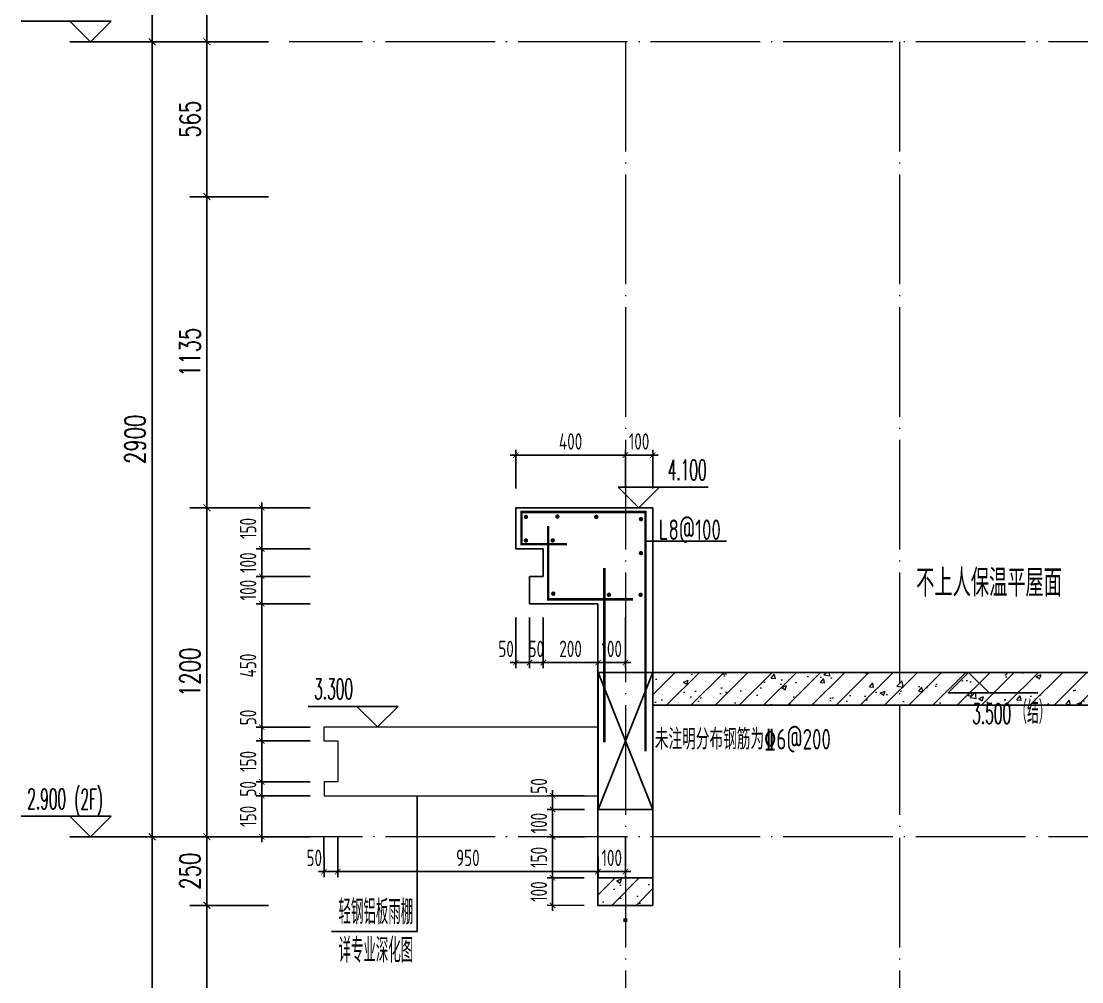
# Model space of a CAD drawing. Extents: x -1058961 to 23600, y -449123 to 2751847.
# Drawn here: x -7776 to -3905, y -30532 to -27028 of the extents above; entities that cross this region are included whole.
import ezdxf

# ---------------------------------------------------------------- set-up
doc = ezdxf.new("R2010")
doc.units = 0
doc.header["$LTSCALE"] = 1000
doc.linetypes.add('DOTE', pattern=[2.42, 2, -0.2, 0.02, -0.2])
doc.layers.get('0').update_dxf_attribs({"linetype": 'CONTINUOUS'})
doc.layers.get('DEFPOINTS').update_dxf_attribs({"linetype": 'CONTINUOUS'})
for name, color, linetype in [('DIM', 2, 'CONTINUOUS'), ('DIM_ELEV', 3, 'CONTINUOUS'), ('DIM_IDEN', 67, 'CONTINUOUS'), ('PUB_DIM', 3, 'CONTINUOUS'), ('PUB_TEXT', 2, 'CONTINUOUS'), ('REIN', 6, 'CONTINUOUS'), ('S-大样-砼线', 7, 'CONTINUOUS'), ('S-引出线', 40, 'CONTINUOUS'), ('TEXT', 2, 'CONTINUOUS'), ('WALL', 5, 'CONTINUOUS')]:
    doc.layers.add(name, color=color, linetype=linetype)
for name, color, linetype, lineweight in [('DOTE', 19, 'DOTE', 9), ('PUB_HATCH', 8, 'CONTINUOUS', 9), ('立面-普通轮廓', 7, 'CONTINUOUS', 18), ('细细', 250, 'CONTINUOUS', 0)]:
    doc.layers.add(name, color=color, linetype=linetype, lineweight=lineweight)
doc.styles.add('_TCH_DIM', font='SIMPLEX.shx', dxfattribs={"width": 0.7, "bigfont": 'GBCBIG.shx'})
doc.styles.add('_TCH_DIM_T3', font='SIMPLEX', dxfattribs={"width": 0.705882, "bigfont": 'GBCBIG'})
doc.styles.add('DIM_FONT_T3', font='SIMPLEX', dxfattribs={"width": 0.705882, "bigfont": 'GBCBIG'})
doc.styles.add('TSSD_DIMENSION', font='Tssdeng.shx', dxfattribs={"width": 0.7, "bigfont": 'tssdchn.shx'})
doc.styles.add('TSSD_REIN', font='tssdeng.shx', dxfattribs={"width": 0.7, "height": 300, "bigfont": 'tssdchn.shx'})
doc.dimstyles.new('_TCH_ARCH&&25', dxfattribs={"dimtxt": 74.375, "dimasz": 25, "dimexe": 62.5, "dimexo": 75, "dimgap": 25, "dimtad": 1, "dimdec": 0, "dimzin": 0, "dimdsep": 46, "dimtxsty": '_TCH_DIM_T3', "dimblk": 'ARCHTICK', "dimcen": 0.09, "dimclrt": 7, "dimazin": 0, "dimtfac": 1, "dimtdec": 0, "dimtix": 1, "dimtmove": 2, "dimatfit": 3, "dimldrblk": 'ARCHTICK', "dimfxl": 0, "dimtolj": 1, "dimtzin": 0, "dimarcsym": 0})
doc.dimstyles.new('TSSD_20_20', dxfattribs={"dimtxt": 60, "dimasz": 20, "dimexe": 20, "dimexo": 50, "dimgap": 20, "dimtad": 1, "dimdec": 0, "dimzin": 0, "dimdsep": 46, "dimtxsty": 'TSSD_DIMENSION', "dimblk": 'ARCHTICK', "dimblk1": 'ARCHTICK', "dimblk2": 'ARCHTICK', "dimcen": 0, "dimdle": 20, "dimclrt": 7, "dimadec": 0, "dimazin": 0, "dimtfac": 1, "dimtdec": 0, "dimtix": 1, "dimtmove": 2, "dimatfit": 3, "dimfxl": 0, "dimtolj": 1, "dimtzin": 0, "dimarcsym": 0})
pattern_1 = [(45, (-668291.086, 135539.91), (-44.194174, 44.194174), []), (50, (-668291.09, 135539.91), (179.315046, -15.688034), [18.75, -206.25]), (355, (-668291.09, 135539.91), (-34.687833, 188.048033), [15, -165]), (100.4514, (-668276.14, 135538.6), (144.627345, 172.359886), [15.935047, -175.28553]), (46.1842, (-668291.09, 135589.9), (266.81026, -41.379754), [28.125, -309.375]), (96.6356, (-668268.85, 135586.46), (233.66568, 243.52947), [23.90257, -262.92825]), (351.1842, (-668291.1, 135589.9), (233.66549, 243.52965), [22.5, -247.5]), (21, (-668266.09, 135577.41), (149.226763, -100.654723), [18.75, -206.25]), (326, (-668266.09, 135577.41), (60.828833, 181.28751), [15, -165]), (71.4514, (-668253.65, 135569.02), (210.055657, 80.632624), [15.935047, -175.28553]), (37.5, (-668291.086, 135539.91), (3.039964, 83.2234635), [0, -163, 0, -167.5, 0, -165.625]), (7.5, (-668291.09, 135539.91), (65.767384, 98.602928), [0, -95.5, 0, -159.25, 0, -63.125]), (327.5, (-668346.836, 135539.91), (133.455609, -5.638718), [0, -62.5, 0, -195, 0, -258.75]), (317.5, (-668371.84, 135539.91), (145.796542, 25.026246), [0, -81.25, 0, -129.5, 0, -183.75])]

# ---------------------------------------------------------------- blocks, each defined once
blk = doc.blocks.new('_ArchTick')
at = {"color": 0, "linetype": 'ByBlock', "const_width": 0.15}
blk.add_lwpolyline([(-0.5, -0.5), (0.5, 0.5)], dxfattribs=at)
blk = doc.blocks.new('*D2131')
at = {"layer": 'DEFPOINTS', "color": 0}
for p in [(-5570.8, -28611), (-5970.8, -28783.1), (-5570.8, -28783.1)]:
    blk.add_point(p, dxfattribs=at)
at = {"layer": 'DIM', "color": 0, "lineweight": -2}
for p, q in [((-5970.8, -28733.1), (-5970.8, -28591)), ((-5570.8, -28733.1), (-5570.8, -28591)), ((-5990.8, -28611), (-5550.8, -28611))]:
    blk.add_line(p, q, dxfattribs=at)
at = {"layer": 'DIM', "color": 0, "lineweight": -2, "xscale": 20, "yscale": 20, "zscale": 20, "rotation": 180}
blk.add_blockref('_ArchTick', (-5970.8, -28611), dxfattribs=at)
at = {"layer": 'DIM', "color": 0, "lineweight": -2, "xscale": 20, "yscale": 20, "zscale": 20}
blk.add_blockref('_ArchTick', (-5570.8, -28611), dxfattribs=at)
at = {"layer": 'DIM', "color": 7, "insert": (-5770.8, -28561), "char_height": 60, "attachment_point": 5, "style": 'TSSD_DIMENSION'}
blk.add_mtext('\\A1;400', dxfattribs=at)
blk = doc.blocks.new('*D2132')
at = {"layer": 'DEFPOINTS', "color": 0}
for p in [(-5470.9, -28611), (-5570.8, -28783.1), (-5470.9, -28783.1)]:
    blk.add_point(p, dxfattribs=at)
at = {"layer": 'DIM', "color": 0, "lineweight": -2}
for p, q in [((-5570.8, -28733.1), (-5570.8, -28591)), ((-5470.9, -28733.1), (-5470.9, -28591)), ((-5570.8, -28611), (-5590.8, -28611)), ((-5570.8, -28611), (-5470.9, -28611)), ((-5470.9, -28611), (-5450.9, -28611))]:
    blk.add_line(p, q, dxfattribs=at)
at = {"layer": 'DIM', "color": 0, "lineweight": -2, "xscale": 20, "yscale": 20, "zscale": 20}
blk.add_blockref('_ArchTick', (-5570.8, -28611), dxfattribs=at)
at = {"layer": 'DIM', "color": 0, "lineweight": -2, "xscale": 20, "yscale": 20, "zscale": 20, "rotation": 180}
blk.add_blockref('_ArchTick', (-5470.9, -28611), dxfattribs=at)
at = {"layer": 'DIM', "color": 7, "insert": (-5520.9, -28561), "char_height": 60, "attachment_point": 5, "style": 'TSSD_DIMENSION'}
blk.add_mtext('\\A1;100', dxfattribs=at)
blk = doc.blocks.new('*D2133')
at = {"layer": 'DEFPOINTS', "color": 0}
for p in [(-6670.8, -29953.3), (-6620.8, -29953.3), (-6620.7, -30130)]:
    blk.add_point(p, dxfattribs=at)
at = {"layer": 'DIM', "color": 0, "lineweight": -2}
for p, q in [((-6670.8, -30003.3), (-6670.7, -30150)), ((-6620.8, -30003.3), (-6620.7, -30150)), ((-6690.7, -30130), (-6600.7, -30130))]:
    blk.add_line(p, q, dxfattribs=at)
at = {"layer": 'DIM', "color": 0, "lineweight": -2, "xscale": 20, "yscale": 20, "zscale": 20}
for p, rotation in [((-6670.7, -30130), 180.0082805803449), ((-6620.7, -30130), 0.008280580344901943)]:
    blk.add_blockref('_ArchTick', p, dxfattribs=dict(at, rotation=rotation))
at = {"layer": 'DIM', "color": 7, "insert": (-6706.2, -30080), "char_height": 60, "attachment_point": 5, "rotation": 0.0083, "style": 'TSSD_DIMENSION'}
blk.add_mtext('\\A1;50', dxfattribs=at)
blk = doc.blocks.new('*D2134')
at = {"layer": 'DEFPOINTS', "color": 0}
for p in [(-6620.8, -29953.3), (-5670.8, -29953.1), (-5670.7, -30129.8)]:
    blk.add_point(p, dxfattribs=at)
at = {"layer": 'DIM', "color": 0, "lineweight": -2}
for p, q in [((-6620.8, -30003.3), (-6620.7, -30150)), ((-5670.8, -30003.1), (-5670.7, -30149.8)), ((-6640.7, -30130), (-5650.7, -30129.8))]:
    blk.add_line(p, q, dxfattribs=at)
at = {"layer": 'DIM', "color": 0, "lineweight": -2, "xscale": 20, "yscale": 20, "zscale": 20}
for p, rotation in [((-6620.7, -30130), 180.008280580344), ((-5670.7, -30129.8), 0.008280580343985943)]:
    blk.add_blockref('_ArchTick', p, dxfattribs=dict(at, rotation=rotation))
at = {"layer": 'DIM', "color": 7, "insert": (-6145.8, -30079.9), "char_height": 60, "attachment_point": 5, "rotation": 0.0083, "style": 'TSSD_DIMENSION'}
blk.add_mtext('\\A1;950', dxfattribs=at)
blk = doc.blocks.new('*D2135')
at = {"layer": 'DEFPOINTS', "color": 0}
for p in [(-5670.8, -29953.1), (-5570.7, -29953.1), (-5570.7, -30129.8)]:
    blk.add_point(p, dxfattribs=at)
at = {"layer": 'DIM', "color": 0, "lineweight": -2}
for p, q in [((-5670.8, -30003.1), (-5670.7, -30149.8)), ((-5570.7, -30003.1), (-5570.7, -30149.8)), ((-5670.7, -30129.8), (-5690.7, -30129.8)), ((-5670.7, -30129.8), (-5570.7, -30129.8)), ((-5570.7, -30129.8), (-5550.7, -30129.8))]:
    blk.add_line(p, q, dxfattribs=at)
at = {"layer": 'DIM', "color": 0, "lineweight": -2, "xscale": 20, "yscale": 20, "zscale": 20}
for p, rotation in [((-5670.7, -30129.8), 0.008280580347808097), ((-5570.7, -30129.8), 180.0082805803478)]:
    blk.add_blockref('_ArchTick', p, dxfattribs=dict(at, rotation=rotation))
at = {"layer": 'DIM', "color": 7, "insert": (-5620.7, -30079.8), "char_height": 60, "attachment_point": 5, "rotation": 0.0083, "style": 'TSSD_DIMENSION'}
blk.add_mtext('\\A1;100', dxfattribs=at)
blk = doc.blocks.new('*D2136')
at = {"layer": 'DEFPOINTS', "color": 0}
for p in [(-5836.6, -30153), (-5670.7, -30153.1), (-5670.8, -30253.1)]:
    blk.add_point(p, dxfattribs=at)
at = {"layer": 'DIM', "color": 0, "lineweight": -2}
for p, q in [((-5836.6, -30153), (-5836.6, -30133)), ((-5720.7, -30153.1), (-5856.6, -30153)), ((-5836.7, -30253), (-5836.6, -30153)), ((-5720.8, -30253.1), (-5856.7, -30253)), ((-5836.7, -30253), (-5836.7, -30273))]:
    blk.add_line(p, q, dxfattribs=at)
at = {"layer": 'DIM', "color": 0, "lineweight": -2, "xscale": 20, "yscale": 20, "zscale": 20}
for p, rotation in [((-5836.6, -30153), 269.9602265799276), ((-5836.7, -30253), 89.96022657992759)]:
    blk.add_blockref('_ArchTick', p, dxfattribs=dict(at, rotation=rotation))
at = {"layer": 'DIM', "color": 7, "insert": (-5886.6, -30203), "char_height": 60, "attachment_point": 5, "rotation": 89.9602, "style": 'TSSD_DIMENSION'}
blk.add_mtext('\\A1;100', dxfattribs=at)
blk = doc.blocks.new('*D2137')
at = {"layer": 'DEFPOINTS', "color": 0}
for p in [(-5970.8, -29153.1), (-5920.8, -29153.1), (-5920.8, -29367.6)]:
    blk.add_point(p, dxfattribs=at)
at = {"layer": 'DIM', "color": 0, "lineweight": -2}
for p, q in [((-5970.8, -29203.1), (-5970.8, -29387.6)), ((-5920.8, -29203.1), (-5920.8, -29387.6)), ((-5990.8, -29367.6), (-5900.8, -29367.6))]:
    blk.add_line(p, q, dxfattribs=at)
at = {"layer": 'DIM', "color": 0, "lineweight": -2, "xscale": 20, "yscale": 20, "zscale": 20, "rotation": 180}
blk.add_blockref('_ArchTick', (-5970.8, -29367.6), dxfattribs=at)
at = {"layer": 'DIM', "color": 0, "lineweight": -2, "xscale": 20, "yscale": 20, "zscale": 20}
blk.add_blockref('_ArchTick', (-5920.8, -29367.6), dxfattribs=at)
at = {"layer": 'DIM', "color": 7, "insert": (-6006.3, -29317.6), "char_height": 60, "attachment_point": 5, "style": 'TSSD_DIMENSION'}
blk.add_mtext('\\A1;50', dxfattribs=at)
blk = doc.blocks.new('*D2138')
at = {"layer": 'DEFPOINTS', "color": 0}
for p in [(-5920.8, -29153.1), (-5870.8, -29153.1), (-5870.8, -29367.6)]:
    blk.add_point(p, dxfattribs=at)
at = {"layer": 'DIM', "color": 0, "lineweight": -2}
for p, q in [((-5920.8, -29203.1), (-5920.8, -29387.6)), ((-5870.8, -29203.1), (-5870.8, -29387.6)), ((-5920.8, -29367.6), (-5940.8, -29367.6)), ((-5920.8, -29367.6), (-5870.8, -29367.6)), ((-5870.8, -29367.6), (-5850.8, -29367.6))]:
    blk.add_line(p, q, dxfattribs=at)
at = {"layer": 'DIM', "color": 0, "lineweight": -2, "xscale": 20, "yscale": 20, "zscale": 20}
blk.add_blockref('_ArchTick', (-5920.8, -29367.6), dxfattribs=at)
at = {"layer": 'DIM', "color": 0, "lineweight": -2, "xscale": 20, "yscale": 20, "zscale": 20, "rotation": 180}
blk.add_blockref('_ArchTick', (-5870.8, -29367.6), dxfattribs=at)
at = {"layer": 'DIM', "color": 7, "insert": (-5895.8, -29317.6), "char_height": 60, "attachment_point": 5, "style": 'TSSD_DIMENSION'}
blk.add_mtext('\\A1;50', dxfattribs=at)
blk = doc.blocks.new('*D2139')
at = {"layer": 'DEFPOINTS', "color": 0}
for p in [(-5870.8, -29153.1), (-5670.8, -29153.1), (-5670.8, -29367.6)]:
    blk.add_point(p, dxfattribs=at)
at = {"layer": 'DIM', "color": 0, "lineweight": -2}
for p, q in [((-5870.8, -29203.1), (-5870.8, -29387.6)), ((-5670.8, -29203.1), (-5670.8, -29387.6)), ((-5890.8, -29367.6), (-5650.8, -29367.6))]:
    blk.add_line(p, q, dxfattribs=at)
at = {"layer": 'DIM', "color": 0, "lineweight": -2, "xscale": 20, "yscale": 20, "zscale": 20, "rotation": 180}
blk.add_blockref('_ArchTick', (-5870.8, -29367.6), dxfattribs=at)
at = {"layer": 'DIM', "color": 0, "lineweight": -2, "xscale": 20, "yscale": 20, "zscale": 20}
blk.add_blockref('_ArchTick', (-5670.8, -29367.6), dxfattribs=at)
at = {"layer": 'DIM', "color": 7, "insert": (-5770.8, -29317.6), "char_height": 60, "attachment_point": 5, "style": 'TSSD_DIMENSION'}
blk.add_mtext('\\A1;200', dxfattribs=at)
blk = doc.blocks.new('*D2140')
at = {"layer": 'DEFPOINTS', "color": 0}
for p in [(-5670.8, -29153.1), (-5570.8, -29153.1), (-5570.8, -29367.6)]:
    blk.add_point(p, dxfattribs=at)
at = {"layer": 'DIM', "color": 0, "lineweight": -2}
for p, q in [((-5670.8, -29203.1), (-5670.8, -29387.6)), ((-5570.8, -29203.1), (-5570.8, -29387.6)), ((-5670.8, -29367.6), (-5690.8, -29367.6)), ((-5670.8, -29367.6), (-5570.8, -29367.6)), ((-5570.8, -29367.6), (-5550.8, -29367.6))]:
    blk.add_line(p, q, dxfattribs=at)
at = {"layer": 'DIM', "color": 0, "lineweight": -2, "xscale": 20, "yscale": 20, "zscale": 20}
blk.add_blockref('_ArchTick', (-5670.8, -29367.6), dxfattribs=at)
at = {"layer": 'DIM', "color": 0, "lineweight": -2, "xscale": 20, "yscale": 20, "zscale": 20, "rotation": 180}
blk.add_blockref('_ArchTick', (-5570.8, -29367.6), dxfattribs=at)
at = {"layer": 'DIM', "color": 7, "insert": (-5620.8, -29317.6), "char_height": 60, "attachment_point": 5, "style": 'TSSD_DIMENSION'}
blk.add_mtext('\\A1;100', dxfattribs=at)
blk = doc.blocks.new('*D2141')
at = {"layer": 'DEFPOINTS', "color": 0}
for p in [(-6897.8, -29853.1), (-6670.7, -29853.1), (-6670.7, -30003.1)]:
    blk.add_point(p, dxfattribs=at)
at = {"layer": 'DIM', "color": 0, "lineweight": -2}
for p, q in [((-6897.8, -30023.1), (-6897.8, -29833.1)), ((-6720.7, -29853.1), (-6917.8, -29853.1)), ((-6720.7, -30003.1), (-6917.8, -30003.1))]:
    blk.add_line(p, q, dxfattribs=at)
at = {"layer": 'DIM', "color": 0, "lineweight": -2, "xscale": 20, "yscale": 20, "zscale": 20}
for p, rotation in [((-6897.8, -29853.1), 90), ((-6897.8, -30003.1), 270)]:
    blk.add_blockref('_ArchTick', p, dxfattribs=dict(at, rotation=rotation))
at = {"layer": 'DIM', "color": 7, "insert": (-6947.8, -29928.1), "char_height": 60, "attachment_point": 5, "rotation": 90, "style": 'TSSD_DIMENSION'}
blk.add_mtext('\\A1;150', dxfattribs=at)
blk = doc.blocks.new('*D2142')
at = {"layer": 'DEFPOINTS', "color": 0}
for p in [(-6897.8, -29803.1), (-6670.7, -29803.1), (-6670.7, -29853.1)]:
    blk.add_point(p, dxfattribs=at)
at = {"layer": 'DIM', "color": 0, "lineweight": -2}
for p, q in [((-6720.7, -29803.1), (-6917.8, -29803.1)), ((-6897.8, -29803.1), (-6897.8, -29783.1)), ((-6897.8, -29853.1), (-6897.8, -29803.1)), ((-6720.7, -29853.1), (-6917.8, -29853.1)), ((-6897.8, -29853.1), (-6897.8, -29873.1))]:
    blk.add_line(p, q, dxfattribs=at)
at = {"layer": 'DIM', "color": 0, "lineweight": -2, "xscale": 20, "yscale": 20, "zscale": 20}
for p, rotation in [((-6897.8, -29803.1), 270), ((-6897.8, -29853.1), 90)]:
    blk.add_blockref('_ArchTick', p, dxfattribs=dict(at, rotation=rotation))
at = {"layer": 'DIM', "color": 7, "insert": (-6947.8, -29828.1), "char_height": 60, "attachment_point": 5, "rotation": 90, "style": 'TSSD_DIMENSION'}
blk.add_mtext('\\A1;50', dxfattribs=at)
blk = doc.blocks.new('*D2143')
at = {"layer": 'DEFPOINTS', "color": 0}
for p in [(-6897.8, -29653.1), (-6670.7, -29653.1), (-6670.7, -29803.1)]:
    blk.add_point(p, dxfattribs=at)
at = {"layer": 'DIM', "color": 0, "lineweight": -2}
for p, q in [((-6897.8, -29823.1), (-6897.8, -29633.1)), ((-6720.7, -29653.1), (-6917.8, -29653.1)), ((-6720.7, -29803.1), (-6917.8, -29803.1))]:
    blk.add_line(p, q, dxfattribs=at)
at = {"layer": 'DIM', "color": 0, "lineweight": -2, "xscale": 20, "yscale": 20, "zscale": 20}
for p, rotation in [((-6897.8, -29653.1), 90), ((-6897.8, -29803.1), 270)]:
    blk.add_blockref('_ArchTick', p, dxfattribs=dict(at, rotation=rotation))
at = {"layer": 'DIM', "color": 7, "insert": (-6947.8, -29728.1), "char_height": 60, "attachment_point": 5, "rotation": 90, "style": 'TSSD_DIMENSION'}
blk.add_mtext('\\A1;150', dxfattribs=at)
blk = doc.blocks.new('*D2144')
at = {"layer": 'DEFPOINTS', "color": 0}
for p in [(-6897.8, -29603.1), (-6670.7, -29603.1), (-6670.7, -29653.1)]:
    blk.add_point(p, dxfattribs=at)
at = {"layer": 'DIM', "color": 0, "lineweight": -2}
for p, q in [((-6720.7, -29603.1), (-6917.8, -29603.1)), ((-6897.8, -29673.1), (-6897.8, -29583.1)), ((-6720.7, -29653.1), (-6917.8, -29653.1))]:
    blk.add_line(p, q, dxfattribs=at)
at = {"layer": 'DIM', "color": 0, "lineweight": -2, "xscale": 20, "yscale": 20, "zscale": 20}
for p, rotation in [((-6897.8, -29603.1), 90), ((-6897.8, -29653.1), 270)]:
    blk.add_blockref('_ArchTick', p, dxfattribs=dict(at, rotation=rotation))
at = {"layer": 'DIM', "color": 7, "insert": (-6947.8, -29567.6), "char_height": 60, "attachment_point": 5, "rotation": 90, "style": 'TSSD_DIMENSION'}
blk.add_mtext('\\A1;50', dxfattribs=at)
blk = doc.blocks.new('*D2145')
at = {"layer": 'DEFPOINTS', "color": 0}
for p in [(-6897.8, -29153.1), (-6670.7, -29153.1), (-6670.7, -29603.1)]:
    blk.add_point(p, dxfattribs=at)
at = {"layer": 'DIM', "color": 0, "lineweight": -2}
for p, q in [((-6897.8, -29623.1), (-6897.8, -29133.1)), ((-6720.7, -29153.1), (-6917.8, -29153.1)), ((-6720.7, -29603.1), (-6917.8, -29603.1))]:
    blk.add_line(p, q, dxfattribs=at)
at = {"layer": 'DIM', "color": 0, "lineweight": -2, "xscale": 20, "yscale": 20, "zscale": 20}
for p, rotation in [((-6897.8, -29153.1), 90), ((-6897.8, -29603.1), 270)]:
    blk.add_blockref('_ArchTick', p, dxfattribs=dict(at, rotation=rotation))
at = {"layer": 'DIM', "color": 7, "insert": (-6947.8, -29378.1), "char_height": 60, "attachment_point": 5, "rotation": 90, "style": 'TSSD_DIMENSION'}
blk.add_mtext('\\A1;450', dxfattribs=at)
blk = doc.blocks.new('*D2146')
at = {"layer": 'DEFPOINTS', "color": 0}
for p in [(-6897.8, -29053.1), (-6670.7, -29053.1), (-6670.7, -29153.1)]:
    blk.add_point(p, dxfattribs=at)
at = {"layer": 'DIM', "color": 0, "lineweight": -2}
for p, q in [((-6720.7, -29053.1), (-6917.8, -29053.1)), ((-6897.8, -29053.1), (-6897.8, -29033.1)), ((-6897.8, -29153.1), (-6897.8, -29053.1)), ((-6720.7, -29153.1), (-6917.8, -29153.1)), ((-6897.8, -29153.1), (-6897.8, -29173.1))]:
    blk.add_line(p, q, dxfattribs=at)
at = {"layer": 'DIM', "color": 0, "lineweight": -2, "xscale": 20, "yscale": 20, "zscale": 20}
for p, rotation in [((-6897.8, -29053.1), 270), ((-6897.8, -29153.1), 90)]:
    blk.add_blockref('_ArchTick', p, dxfattribs=dict(at, rotation=rotation))
at = {"layer": 'DIM', "color": 7, "insert": (-6947.8, -29103.1), "char_height": 60, "attachment_point": 5, "rotation": 90, "style": 'TSSD_DIMENSION'}
blk.add_mtext('\\A1;100', dxfattribs=at)
blk = doc.blocks.new('*D2147')
at = {"layer": 'DEFPOINTS', "color": 0}
for p in [(-6897.8, -28953.1), (-6670.7, -28953.1), (-6670.7, -29053.1)]:
    blk.add_point(p, dxfattribs=at)
at = {"layer": 'DIM', "color": 0, "lineweight": -2}
for p, q in [((-6897.8, -28953.1), (-6897.8, -28933.1)), ((-6720.7, -28953.1), (-6917.8, -28953.1)), ((-6897.8, -29053.1), (-6897.8, -28953.1)), ((-6720.7, -29053.1), (-6917.8, -29053.1)), ((-6897.8, -29053.1), (-6897.8, -29073.1))]:
    blk.add_line(p, q, dxfattribs=at)
at = {"layer": 'DIM', "color": 0, "lineweight": -2, "xscale": 20, "yscale": 20, "zscale": 20}
for p, rotation in [((-6897.8, -28953.1), 270), ((-6897.8, -29053.1), 90)]:
    blk.add_blockref('_ArchTick', p, dxfattribs=dict(at, rotation=rotation))
at = {"layer": 'DIM', "color": 7, "insert": (-6947.8, -29003.1), "char_height": 60, "attachment_point": 5, "rotation": 90, "style": 'TSSD_DIMENSION'}
blk.add_mtext('\\A1;100', dxfattribs=at)
blk = doc.blocks.new('*D2148')
at = {"layer": 'DEFPOINTS', "color": 0}
for p in [(-6897.8, -28803.1), (-6670.7, -28803.1), (-6670.7, -28953.1)]:
    blk.add_point(p, dxfattribs=at)
at = {"layer": 'DIM', "color": 0, "lineweight": -2}
for p, q in [((-6897.8, -28973.1), (-6897.8, -28783.1)), ((-6720.7, -28803.1), (-6917.8, -28803.1)), ((-6720.7, -28953.1), (-6917.8, -28953.1))]:
    blk.add_line(p, q, dxfattribs=at)
at = {"layer": 'DIM', "color": 0, "lineweight": -2, "xscale": 20, "yscale": 20, "zscale": 20}
for p, rotation in [((-6897.8, -28803.1), 90), ((-6897.8, -28953.1), 270)]:
    blk.add_blockref('_ArchTick', p, dxfattribs=dict(at, rotation=rotation))
at = {"layer": 'DIM', "color": 7, "insert": (-6947.8, -28878.1), "char_height": 60, "attachment_point": 5, "rotation": 90, "style": 'TSSD_DIMENSION'}
blk.add_mtext('\\A1;150', dxfattribs=at)
blk = doc.blocks.new('*D2164')
at = {"layer": 'DEFPOINTS', "color": 0}
for p in [(-7097.8, -30253.1), (-6797.8, -30253.1), (-6797.8, -32903.1)]:
    blk.add_point(p, dxfattribs=at)
at = {"layer": 'PUB_DIM', "color": 0, "lineweight": -2}
for p, q in [((-6872.8, -30253.1), (-7160.3, -30253.1)), ((-7097.8, -32903.1), (-7097.8, -30253.1)), ((-6872.8, -32903.1), (-7160.3, -32903.1))]:
    blk.add_line(p, q, dxfattribs=at)
at = {"layer": 'PUB_DIM', "color": 0, "lineweight": -2, "xscale": 25, "yscale": 25, "zscale": 25}
for p, rotation in [((-7097.8, -30253.1), 90), ((-7097.8, -32903.1), 270)]:
    blk.add_blockref('_ArchTick', p, dxfattribs=dict(at, rotation=rotation))
at = {"layer": 'PUB_DIM', "color": 7, "insert": (-7160, -31578.1), "char_height": 74.38, "attachment_point": 5, "rotation": 90, "style": '_TCH_DIM_T3'}
blk.add_mtext('\\A1;2650', dxfattribs=at)
blk = doc.blocks.new('*D2165')
at = {"layer": 'DEFPOINTS', "color": 0}
for p in [(-7097.8, -30003.1), (-6797.8, -30003.1), (-6797.8, -30253.1)]:
    blk.add_point(p, dxfattribs=at)
at = {"layer": 'PUB_DIM', "color": 0, "lineweight": -2}
for p, q in [((-6872.8, -30003.1), (-7160.3, -30003.1)), ((-7097.8, -30253.1), (-7097.8, -30003.1)), ((-6872.8, -30253.1), (-7160.3, -30253.1))]:
    blk.add_line(p, q, dxfattribs=at)
at = {"layer": 'PUB_DIM', "color": 0, "lineweight": -2, "xscale": 25, "yscale": 25, "zscale": 25}
for p, rotation in [((-7097.8, -30003.1), 90), ((-7097.8, -30253.1), 270)]:
    blk.add_blockref('_ArchTick', p, dxfattribs=dict(at, rotation=rotation))
at = {"layer": 'PUB_DIM', "color": 7, "insert": (-7160, -30128.1), "char_height": 74.38, "attachment_point": 5, "rotation": 90, "style": '_TCH_DIM_T3'}
blk.add_mtext('\\A1;250', dxfattribs=at)
blk = doc.blocks.new('*D2166')
at = {"layer": 'DEFPOINTS', "color": 0}
for p in [(-7097.8, -28803.1), (-6797.8, -28803.1), (-6797.8, -30003.1)]:
    blk.add_point(p, dxfattribs=at)
at = {"layer": 'PUB_DIM', "color": 0, "lineweight": -2}
for p, q in [((-6872.8, -28803.1), (-7160.3, -28803.1)), ((-7097.8, -30003.1), (-7097.8, -28803.1)), ((-6872.8, -30003.1), (-7160.3, -30003.1))]:
    blk.add_line(p, q, dxfattribs=at)
at = {"layer": 'PUB_DIM', "color": 0, "lineweight": -2, "xscale": 25, "yscale": 25, "zscale": 25}
for p, rotation in [((-7097.8, -28803.1), 90), ((-7097.8, -30003.1), 270)]:
    blk.add_blockref('_ArchTick', p, dxfattribs=dict(at, rotation=rotation))
at = {"layer": 'PUB_DIM', "color": 7, "insert": (-7160, -29403.1), "char_height": 74.38, "attachment_point": 5, "rotation": 90, "style": '_TCH_DIM_T3'}
blk.add_mtext('\\A1;1200', dxfattribs=at)
blk = doc.blocks.new('*D2167')
at = {"layer": 'DEFPOINTS', "color": 0}
for p in [(-7097.8, -27668.1), (-6797.8, -27668.1), (-6797.8, -28803.1)]:
    blk.add_point(p, dxfattribs=at)
at = {"layer": 'PUB_DIM', "color": 0, "lineweight": -2}
for p, q in [((-6872.8, -27668.1), (-7160.3, -27668.1)), ((-7097.8, -28803.1), (-7097.8, -27668.1)), ((-6872.8, -28803.1), (-7160.3, -28803.1))]:
    blk.add_line(p, q, dxfattribs=at)
at = {"layer": 'PUB_DIM', "color": 0, "lineweight": -2, "xscale": 25, "yscale": 25, "zscale": 25}
for p, rotation in [((-7097.8, -27668.1), 90), ((-7097.8, -28803.1), 270)]:
    blk.add_blockref('_ArchTick', p, dxfattribs=dict(at, rotation=rotation))
at = {"layer": 'PUB_DIM', "color": 7, "insert": (-7160, -28235.6), "char_height": 74.38, "attachment_point": 5, "rotation": 90, "style": '_TCH_DIM_T3'}
blk.add_mtext('\\A1;1135', dxfattribs=at)
blk = doc.blocks.new('*D2168')
at = {"layer": 'DEFPOINTS', "color": 0}
for p in [(-7097.8, -27103.1), (-6797.8, -27103.1), (-6797.8, -27668.1)]:
    blk.add_point(p, dxfattribs=at)
at = {"layer": 'PUB_DIM', "color": 0, "lineweight": -2}
for p, q in [((-6872.8, -27103.1), (-7160.3, -27103.1)), ((-7097.8, -27668.1), (-7097.8, -27103.1)), ((-6872.8, -27668.1), (-7160.3, -27668.1))]:
    blk.add_line(p, q, dxfattribs=at)
at = {"layer": 'PUB_DIM', "color": 0, "lineweight": -2, "xscale": 25, "yscale": 25, "zscale": 25}
for p, rotation in [((-7097.8, -27103.1), 90), ((-7097.8, -27668.1), 270)]:
    blk.add_blockref('_ArchTick', p, dxfattribs=dict(at, rotation=rotation))
at = {"layer": 'PUB_DIM', "color": 7, "insert": (-7160, -27385.6), "char_height": 74.38, "attachment_point": 5, "rotation": 90, "style": '_TCH_DIM_T3'}
blk.add_mtext('\\A1;565', dxfattribs=at)
blk = doc.blocks.new('*D2169')
at = {"layer": 'DEFPOINTS', "color": 0}
for p in [(-7097.8, -26268.1), (-6797.8, -26268.1), (-6797.8, -27103.1)]:
    blk.add_point(p, dxfattribs=at)
at = {"layer": 'PUB_DIM', "color": 0, "lineweight": -2}
for p, q in [((-6872.8, -26268.1), (-7160.3, -26268.1)), ((-7097.8, -27103.1), (-7097.8, -26268.1)), ((-6872.8, -27103.1), (-7160.3, -27103.1))]:
    blk.add_line(p, q, dxfattribs=at)
at = {"layer": 'PUB_DIM', "color": 0, "lineweight": -2, "xscale": 25, "yscale": 25, "zscale": 25}
for p, rotation in [((-7097.8, -26268.1), 90), ((-7097.8, -27103.1), 270)]:
    blk.add_blockref('_ArchTick', p, dxfattribs=dict(at, rotation=rotation))
at = {"layer": 'PUB_DIM', "color": 7, "insert": (-7160, -26685.6), "char_height": 74.38, "attachment_point": 5, "rotation": 90, "style": '_TCH_DIM_T3'}
blk.add_mtext('\\A1;835', dxfattribs=at)
blk = doc.blocks.new('*D2182')
at = {"layer": 'DEFPOINTS', "color": 0}
for p in [(-7297.8, -30003.1), (-6797.8, -30003.1), (-6797.8, -32903.1)]:
    blk.add_point(p, dxfattribs=at)
at = {"layer": 'PUB_DIM', "color": 0, "lineweight": -2}
for p, q in [((-6872.8, -30003.1), (-7360.3, -30003.1)), ((-7297.8, -32903.1), (-7297.8, -30003.1)), ((-6872.8, -32903.1), (-7360.3, -32903.1))]:
    blk.add_line(p, q, dxfattribs=at)
at = {"layer": 'PUB_DIM', "color": 0, "lineweight": -2, "xscale": 25, "yscale": 25, "zscale": 25}
for p, rotation in [((-7297.8, -30003.1), 90), ((-7297.8, -32903.1), 270)]:
    blk.add_blockref('_ArchTick', p, dxfattribs=dict(at, rotation=rotation))
at = {"layer": 'PUB_DIM', "color": 7, "insert": (-7360, -31453.1), "char_height": 74.38, "attachment_point": 5, "rotation": 90, "style": '_TCH_DIM_T3'}
blk.add_mtext('\\A1;2900', dxfattribs=at)
blk = doc.blocks.new('*D2183')
at = {"layer": 'DEFPOINTS', "color": 0}
for p in [(-7297.8, -27103.1), (-6797.8, -27103.1), (-6797.8, -30003.1)]:
    blk.add_point(p, dxfattribs=at)
at = {"layer": 'PUB_DIM', "color": 0, "lineweight": -2}
for p, q in [((-6872.8, -27103.1), (-7360.3, -27103.1)), ((-7297.8, -30003.1), (-7297.8, -27103.1)), ((-6872.8, -30003.1), (-7360.3, -30003.1))]:
    blk.add_line(p, q, dxfattribs=at)
at = {"layer": 'PUB_DIM', "color": 0, "lineweight": -2, "xscale": 25, "yscale": 25, "zscale": 25}
for p, rotation in [((-7297.8, -27103.1), 90), ((-7297.8, -30003.1), 270)]:
    blk.add_blockref('_ArchTick', p, dxfattribs=dict(at, rotation=rotation))
at = {"layer": 'PUB_DIM', "color": 7, "insert": (-7360, -28553.1), "char_height": 74.38, "attachment_point": 5, "rotation": 90, "style": '_TCH_DIM_T3'}
blk.add_mtext('\\A1;2900', dxfattribs=at)
blk = doc.blocks.new('*D2184')
at = {"layer": 'DEFPOINTS', "color": 0}
for p in [(-7297.8, -24203.1), (-6797.8, -24203.1), (-6797.8, -27103.1)]:
    blk.add_point(p, dxfattribs=at)
at = {"layer": 'PUB_DIM', "color": 0, "lineweight": -2}
for p, q in [((-6872.8, -24203.1), (-7360.3, -24203.1)), ((-7297.8, -27103.1), (-7297.8, -24203.1)), ((-6872.8, -27103.1), (-7360.3, -27103.1))]:
    blk.add_line(p, q, dxfattribs=at)
at = {"layer": 'PUB_DIM', "color": 0, "lineweight": -2, "xscale": 25, "yscale": 25, "zscale": 25}
for p, rotation in [((-7297.8, -24203.1), 90), ((-7297.8, -27103.1), 270)]:
    blk.add_blockref('_ArchTick', p, dxfattribs=dict(at, rotation=rotation))
at = {"layer": 'PUB_DIM', "color": 7, "insert": (-7360, -25653.1), "char_height": 74.38, "attachment_point": 5, "rotation": 90, "style": '_TCH_DIM_T3'}
blk.add_mtext('\\A1;2900', dxfattribs=at)
blk = doc.blocks.new('A$C657E11A4')
at = {"layer": 'REIN', "const_width": 9}
for points in [[(170.1, 967.8), (4.5, 967.8), (4.5, 1085.2), (457.2, 1085.2), (457.2, 212.4)], [(411.8, 766.6), (102.2, 766.6), (102.2, 1034)], [(306.7, 880.7), (306.7, 245.1)]]:
    blk.add_lwpolyline(points, dxfattribs=at)
at = {"layer": 'REIN', "const_width": 8}
for points in [[(16.9, 1067.1, 1), (24.9, 1067.1, 1)], [(131.5, 1068.5, 1), (139.5, 1068.5, 1)], [(273.4, 1067.1, 1), (281.4, 1067.1, 1)], [(436.6, 1059, 1), (444.6, 1059, 1)], [(16.9, 981.1, 1), (24.9, 981.1, 1)], [(114.4, 981.5, 1), (122.4, 981.5, 1)], [(436.6, 935.1, 1), (444.6, 935.1, 1)], [(116.7, 787.1, 1), (124.7, 787.1, 1)], [(319.8, 782.9, 1), (327.8, 782.9, 1)], [(435.3, 782.9, 1), (443.3, 782.9, 1)]]:
    blk.add_lwpolyline(points, format="xyb", close=True, dxfattribs=at)
at = {"layer": 'S-大样-砼线'}
for p, q in [((283.8, 500), (483.8, 0)), ((483.8, 500), (283.8, 0))]:
    blk.add_line(p, q, dxfattribs=at)
blk.add_lwpolyline([(483.8, 500), (283.8, 500), (283.8, 0), (483.8, 0)], close=True, dxfattribs=at)
at = {"layer": 'S-引出线'}
blk.add_line((453, 978.7), (753.2, 978.7), dxfattribs=at)
at = {"layer": 'TEXT', "style": 'TSSD_REIN', "width": 0.7}
for s, p in [('L8@100', (505.1, 982.8)), ('未注明分布钢筋为%%1326@200', (491, 218.6))]:
    blk.add_text(s, height=75, rotation=0, dxfattribs=at).set_placement(p)
blk = doc.blocks.new('*D3276')
at = {"layer": 'DEFPOINTS', "color": 0}
for p in [(-5836.5, -30003), (-5670.6, -30003.1), (-5670.7, -30153.1)]:
    blk.add_point(p, dxfattribs=at)
at = {"layer": 'DIM', "color": 0, "lineweight": -2}
for p, q in [((-5836.6, -30173), (-5836.5, -29983)), ((-5720.6, -30003.1), (-5856.5, -30003)), ((-5720.7, -30153.1), (-5856.6, -30153))]:
    blk.add_line(p, q, dxfattribs=at)
at = {"layer": 'DIM', "color": 0, "lineweight": -2, "xscale": 20, "yscale": 20, "zscale": 20}
for p, rotation in [((-5836.5, -30003), 89.96022657992148), ((-5836.6, -30153), 269.9602265799215)]:
    blk.add_blockref('_ArchTick', p, dxfattribs=dict(at, rotation=rotation))
at = {"layer": 'DIM', "color": 7, "insert": (-5886.6, -30078), "char_height": 60, "attachment_point": 5, "rotation": 89.9602, "style": 'TSSD_DIMENSION'}
blk.add_mtext('\\A1;150', dxfattribs=at)
blk = doc.blocks.new('*D3277')
at = {"layer": 'DEFPOINTS', "color": 0}
for p in [(-5836.4, -29903), (-5670.5, -29903.1), (-5670.6, -30003.1)]:
    blk.add_point(p, dxfattribs=at)
at = {"layer": 'DIM', "color": 0, "lineweight": -2}
for p, q in [((-5720.5, -29903.1), (-5856.4, -29903)), ((-5836.5, -30003), (-5836.4, -29903)), ((-5836.4, -29903), (-5836.4, -29883)), ((-5720.6, -30003.1), (-5856.5, -30003)), ((-5836.5, -30003), (-5836.5, -30023))]:
    blk.add_line(p, q, dxfattribs=at)
at = {"layer": 'DIM', "color": 0, "lineweight": -2, "xscale": 20, "yscale": 20, "zscale": 20}
for p, rotation in [((-5836.4, -29903), 269.9602265799397), ((-5836.5, -30003), 89.96022657993969)]:
    blk.add_blockref('_ArchTick', p, dxfattribs=dict(at, rotation=rotation))
at = {"layer": 'DIM', "color": 7, "insert": (-5886.5, -29953), "char_height": 60, "attachment_point": 5, "rotation": 89.9602, "style": 'TSSD_DIMENSION'}
blk.add_mtext('\\A1;100', dxfattribs=at)
blk = doc.blocks.new('*D3278')
at = {"layer": 'DEFPOINTS', "color": 0}
for p in [(-5836.4, -29853), (-5670.5, -29853.1), (-5670.5, -29903.1)]:
    blk.add_point(p, dxfattribs=at)
at = {"layer": 'DIM', "color": 0, "lineweight": -2}
for p, q in [((-5836.5, -29923), (-5836.4, -29833)), ((-5720.5, -29853.1), (-5856.4, -29853)), ((-5720.5, -29903.1), (-5856.4, -29903))]:
    blk.add_line(p, q, dxfattribs=at)
at = {"layer": 'DIM', "color": 0, "lineweight": -2, "xscale": 20, "yscale": 20, "zscale": 20}
for p, rotation in [((-5836.4, -29853), 89.9602265799389), ((-5836.4, -29903), 269.9602265799389)]:
    blk.add_blockref('_ArchTick', p, dxfattribs=dict(at, rotation=rotation))
at = {"layer": 'DIM', "color": 7, "insert": (-5886.4, -29817.5), "char_height": 60, "attachment_point": 5, "rotation": 89.9602, "style": 'TSSD_DIMENSION'}
blk.add_mtext('\\A1;50', dxfattribs=at)

msp = doc.modelspace()

# ---------------------------------------------------------------- hatches: boundary and pattern name
at = {"layer": 'PUB_HATCH'}
h = msp.add_hatch(dxfattribs=at)
h.set_pattern_fill('钢筋混凝土', color=256, scale=25, style=0)
h.set_pattern_definition(pattern_1)
h.paths.add_polyline_path([(-2520.81, -29523.12), (-2720.8, -29403.12), (-5470.78, -29403.12), (-5470.74, -29443.12), (-5470.78, -29523.12)])
h = msp.add_hatch(dxfattribs=at)
h.set_pattern_fill('钢筋混凝土', color=256, scale=25, style=0)
h.set_pattern_definition(pattern_1)
h.paths.add_polyline_path([(-5670.78, -30153.13), (-5670.78, -30253.12), (-5470.78, -30253.12), (-5470.78, -30153.12)])
at = {"layer": '细细'}
h = msp.add_hatch(color=256, dxfattribs=at)
edge = h.paths.add_edge_path()
edge.add_line((-5566.33, -30301.62), (-5566.33, -30313.62))
edge.add_arc((-5570.83, -30321.91), 9.44, 61.51755, 118.48245)
edge.add_line((-5575.33, -30313.62), (-5575.33, -30301.62))
edge.add_arc((-5570.83, -30293.32), 9.44, 241.51755, 298.48245)

# ---------------------------------------------------------------- linework, layer by layer
at = {"layer": 'DIM_ELEV'}
for p, q in [((-7447.8, -27028.12), (-7775.8, -27028.12)), ((-7522.8, -27103.12), (-7597.8, -27028.12)), ((-7522.8, -27103.12), (-7447.8, -27028.12)), ((-7097.8, -27103.12), (-7597.8, -27103.12)), ((-5521.66, -28803.08), (-5596.66, -28728.08)), ((-5596.66, -28728.08), (-5268.66, -28728.08)), ((-5521.66, -28803.08), (-5446.66, -28728.08)), ((-6400.55, -29527.19), (-6728.55, -29527.19)), ((-6475.55, -29602.19), (-6550.55, -29527.19)), ((-6475.55, -29602.19), (-6400.55, -29527.19)), ((-7447.8, -29928.12), (-7775.8, -29928.12)), ((-7522.8, -30003.12), (-7597.8, -29928.12)), ((-7522.8, -30003.12), (-7447.8, -29928.12)), ((-7097.8, -30003.12), (-7597.8, -30003.12))]:
    msp.add_line(p, q, dxfattribs=at)
at = {"layer": 'DIM_ELEV', "color": 3}
for p, q in [((-4318.32, -29403.12), (-4393.32, -29478.12)), ((-4318.32, -29403.12), (-4243.32, -29478.12)), ((-4393.32, -29478.12), (-4065.32, -29478.12))]:
    msp.add_line(p, q, dxfattribs=at)
at = {"layer": 'DIM_IDEN'}
for p, q in [((-6331, -29853.09), (-6331, -30348.25)), ((-6331, -30348.25), (-6643.96, -30348.25))]:
    msp.add_line(p, q, dxfattribs=at)
at = {"layer": 'DOTE', "color": 1, "linetype": 'DOTE', "ltscale": 0.2}
for p, q in [((-1690.58, -27103.12), (-6797.8, -27103.12)), ((-5570.79, -27103.12), (-5570.79, -34003.1)), ((-4570.79, -27103.12), (-4570.79, -34003.1)), ((-1690.58, -30003.12), (-6797.8, -30003.12))]:
    msp.add_line(p, q, dxfattribs=at)
at = {"layer": 'WALL'}
for p, q in [((-5970.82, -28803.07), (-5970.83, -28953.07)), ((-5570.79, -28803.08), (-5970.82, -28803.07)), ((-5470.79, -28803.08), (-5570.79, -28803.08)), ((-5470.79, -28803.08), (-5470.78, -29403.12)), ((-5970.83, -28953.07), (-5870.79, -28953.07)), ((-5870.79, -28953.07), (-5870.79, -29053.07)), ((-5870.79, -29053.07), (-5920.8, -29053.07)), ((-5920.8, -29053.07), (-5920.8, -29153.07)), ((-5920.8, -29153.07), (-5670.79, -29153.08)), ((-5670.79, -29153.08), (-5670.78, -29403.12)), ((-5670.78, -29403.12), (-5670.77, -29903.12)), ((-2720.8, -29403.12), (-5470.78, -29403.12)), ((-2520.81, -29523.12), (-5470.78, -29523.12)), ((-5470.78, -29523.12), (-5470.77, -29903.12)), ((-5670.77, -29903.12), (-5670.78, -30153.12)), ((-5470.77, -29903.12), (-5670.77, -29903.12)), ((-5470.77, -29903.13), (-5470.78, -30153.13)), ((-5470.78, -30153.12), (-5670.78, -30153.13)), ((-5670.78, -30153.13), (-5670.78, -30253.12)), ((-5470.78, -30153.12), (-5470.78, -30253.12)), ((-5470.78, -30253.12), (-5670.78, -30253.12))]:
    msp.add_line(p, q, dxfattribs=at)
at = {"layer": '立面-普通轮廓', "color": 4}
msp.add_lwpolyline([(-5670.78, -29603.08), (-6670.77, -29603.08), (-6670.77, -29653.08), (-6620.77, -29653.08), (-6620.77, -29803.08), (-6670.74, -29803.08), (-6670.74, -29853.08), (-5670.78, -29853.09)], dxfattribs=at)
at = {"layer": '细细'}
msp.add_lwpolyline([(-5566.33, -30301.62), (-5566.33, -30313.62, 0.2538047), (-5575.33, -30313.62), (-5575.33, -30301.62, 0.2538047)], format="xyb", close=True, dxfattribs=at)

# ---------------------------------------------------------------- block references
at = {"layer": 'WALL'}
msp.add_blockref('A$C657E11A4', (-5954.54, -29903.2), dxfattribs=at)

# ---------------------------------------------------------------- texts
at = {"layer": 'DIM_ELEV', "color": 7, "style": '_TCH_DIM'}
for s, height, width, p in [('3.500', 74.375, 0.494118, (-4304.87, -29590.65)), ('（结）', 84.397, 0.7, (-4147.37, -29590.65))]:
    msp.add_text(s, height=height, dxfattribs=dict(at, width=width)).set_placement(p)
at = {"layer": 'PUB_TEXT'}
for s, height, style, width, p in [('4.100', 74.375, '_TCH_DIM', 0.494118, (-5416.16, -28701.83)), ('不上人保温平屋面', 100, 'TSSD_REIN', 0.7, (-4509.61, -29126.76)), ('3.300', 74.375, '_TCH_DIM', 0.494118, (-6706.65, -29500.94)), ('2.900', 74.375, '_TCH_DIM', 0.494118, (-7753.9, -29901.87)), ('(2F)', 74.375, '_TCH_DIM', 0.494118, (-7581.75, -29903.1)), ('轻钢铝板雨棚', 89.362, 'DIM_FONT_T3', 0.705882, (-6617.71, -30322)), ('详专业深化图', 89.362, 'DIM_FONT_T3', 0.705882, (-6617.71, -30462))]:
    msp.add_text(s, height=height, dxfattribs=dict(at, style=style, width=width)).set_placement(p)

# ---------------------------------------------------------------- dimensions: what is measured, and where the dimension line sits
at = {"layer": 'DIM'}
for p1, p2, distance, picture, middle in [((-5970.82, -28783.08), (-5570.79, -28783.08), 172.05, '*D2131', (-5770.8, -28561.03)), ((-5570.79, -28783.08), (-5470.93, -28783.08), 172.05, '*D2132', (-5520.86, -28561.03)), ((-6670.74, -28953.07), (-6670.74, -28803.07), 227.06, '*D2148', (-6947.8, -28878.07)), ((-6670.74, -29053.07), (-6670.74, -28953.07), 227.06, '*D2147', (-6947.8, -29003.07)), ((-6670.74, -29153.07), (-6670.74, -29053.07), 227.06, '*D2146', (-6947.8, -29103.07)), ((-6670.74, -29603.08), (-6670.74, -29153.07), 227.06, '*D2145', (-6947.8, -29378.07)), ((-5920.8, -29153.07), (-5870.77, -29153.07), -214.55, '*D2138', (-5895.78, -29317.62)), ((-5870.77, -29153.07), (-5670.78, -29153.07), -214.55, '*D2139', (-5770.78, -29317.62)), ((-5670.78, -29153.07), (-5570.79, -29153.07), -214.55, '*D2140', (-5620.78, -29317.62)), ((-6670.74, -29803.08), (-6670.74, -29653.08), 227.06, '*D2143', (-6947.8, -29728.08)), ((-6670.74, -29853.08), (-6670.74, -29803.08), 227.06, '*D2142', (-6947.8, -29828.08)), ((-6670.74, -30003.12), (-6670.74, -29853.08), 227.06, '*D2141', (-6947.8, -29928.1)), ((-5670.61, -30003.12), (-5670.54, -29903.12), 165.9, '*D3277', (-5886.47, -29952.97)), ((-6620.77, -29953.27), (-5670.77, -29953.14), -176.69, '*D2134', (-6145.75, -30079.89)), ((-5670.77, -29953.14), (-5570.74, -29953.12), -176.69, '*D2135', (-5620.74, -30079.82)), ((-5670.71, -30153.12), (-5670.61, -30003.12), 165.9, '*D3276', (-5886.56, -30077.97)), ((-5670.78, -30253.12), (-5670.71, -30153.12), 165.9, '*D2136', (-5886.65, -30202.97))]:
    dim = msp.add_aligned_dim(p1=p1, p2=p2, distance=distance, dimstyle='TSSD_20_20', dxfattribs=at)
    dim.commit()
    dim.dimension.update_dxf_attribs({"geometry": picture, "text_midpoint": middle})
for base, p1, p2, angle, picture, middle in [((-5920.8, -29367.62), (-5970.83, -29153.07), (-5920.8, -29153.07), 0, '*D2137', (-6006.29, -29317.62)), ((-6897.8, -29603.08), (-6670.74, -29653.08), (-6670.74, -29603.08), 90, '*D2144', (-6947.8, -29567.62)), ((-5836.4, -29852.97), (-5670.54, -29903.12), (-5670.5, -29853.09), 89.96023, '*D3278', (-5886.38, -29817.48)), ((-6620.74, -30129.96), (-6670.77, -29953.28), (-6620.77, -29953.27), 0.00828, '*D2133', (-6706.21, -30079.97))]:
    dim = msp.add_linear_dim(base=base, p1=p1, p2=p2, angle=angle, dimstyle='TSSD_20_20', dxfattribs=at)
    dim.commit()
    dim.dimension.update_dxf_attribs({"geometry": picture, "text_midpoint": middle, "dimtype": 161})
at = {"layer": 'PUB_DIM'}
for p1, p2, distance, picture, middle in [((-6797.8, -27103.12), (-6797.8, -24203.12), 500, '*D2184', (-7359.99, -25653.12)), ((-6797.8, -27103.12), (-6797.8, -26268.08), 300, '*D2169', (-7159.99, -26685.6)), ((-6797.8, -30003.12), (-6797.8, -27103.12), 500, '*D2183', (-7359.99, -28553.12)), ((-6797.8, -27668.1), (-6797.8, -27103.12), 300, '*D2168', (-7159.99, -27385.61)), ((-6797.8, -28803.07), (-6797.8, -27668.1), 300, '*D2167', (-7159.99, -28235.59)), ((-6797.8, -30003.12), (-6797.8, -28803.07), 300, '*D2166', (-7159.99, -29403.09)), ((-6797.8, -32903.12), (-6797.8, -30003.12), 500, '*D2182', (-7359.99, -31453.12)), ((-6797.8, -30253.12), (-6797.8, -30003.12), 300, '*D2165', (-7159.99, -30128.12)), ((-6797.8, -32903.12), (-6797.8, -30253.12), 300, '*D2164', (-7159.99, -31578.12))]:
    dim = msp.add_aligned_dim(p1=p1, p2=p2, distance=distance, dimstyle='_TCH_ARCH&&25', dxfattribs=at)
    dim.commit()
    dim.dimension.update_dxf_attribs({"geometry": picture, "text_midpoint": middle})

doc.saveas('drawing.dxf')
